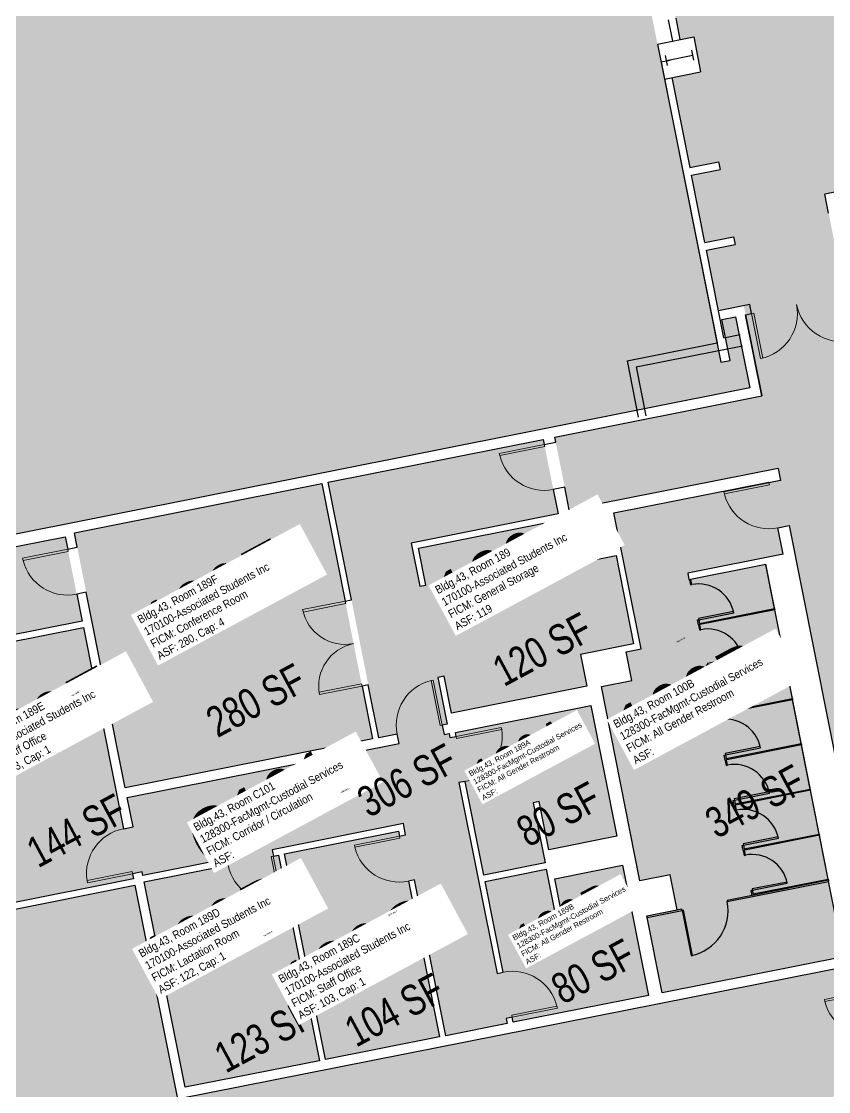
# Model space of a CAD drawing. Header units: inches. Extents: x 69213682 to 69221478, y 27658977 to 27667505.
# Drawn here: x 69214913 to 69215546, y 27663984 to 27664823 of the extents above; entities that cross this region are included whole.
import ezdxf
from ezdxf.enums import TextEntityAlignment as Align

# ---------------------------------------------------------------- set-up
doc = ezdxf.new("R2010")
doc.units = ezdxf.units.IN
doc.header["$LTSCALE"] = 100
doc.header["$MEASUREMENT"] = 0
doc.layers.get('0').update_dxf_attribs({"linetype": 'CONTINUOUS'})
for name, color, linetype in [('A-COLS', 5, 'CONTINUOUS'), ('A-DOOR', 2, 'CONTINUOUS'), ('A-FLOR', 3, 'CONTINUOUS'), ('A-IDEN-RNUM', 7, 'CONTINUOUS'), ('A-IDEN-SNUM', 4, 'CONTINUOUS'), ('A-IDEN-VNUM', 4, 'CONTINUOUS'), ('A-WALL', 5, 'CONTINUOUS'), ('AREA-TEXT', 3, 'CONTINUOUS'), ('Rooms-Category-Color', 7, 'CONTINUOUS'), ('Rooms-College-Color', 7, 'CONTINUOUS'), ('Rooms-Department-Color', 7, 'CONTINUOUS'), ('Rooms-Division-Color', 7, 'CONTINUOUS'), ('Rooms-Information', 7, 'CONTINUOUS')]:
    doc.layers.add(name, color=color, linetype=linetype)
doc.styles.add('CP_AREA', font='arial.ttf', dxfattribs={"height": 15})
doc.styles.add('CP_ROOMSNUMBER', font='arial.ttf', dxfattribs={"height": 1})
doc.styles.add('CP_ROOMVNUMBER', font='arial.ttf', dxfattribs={"width": 0.85, "height": 0.075})

# ---------------------------------------------------------------- blocks, each defined once
blk = doc.blocks.new('Single-Flush - 36_ x 84_-1207-BACKGROUND Level 1 Parent View')
at = {"layer": 'A-DOOR', "lineweight": 20}
for p, q in [((16.25, 2.5), (16.25, 38.52)), ((18, 38.52), (16.25, 38.52)), ((18, 2.5), (18, 38.52)), ((18, 2.5), (16.25, 2.5))]:
    blk.add_line(p, q, dxfattribs=at)
at = {"layer": 'A-DOOR', "lineweight": 5}
blk.add_arc((18, 2.5), 36.07, 92.78116, 180, dxfattribs=at)
blk = doc.blocks.new('Single-Flush - 36_ x 84_-1211-BACKGROUND Level 1 Parent View')
at = {"layer": 'A-DOOR', "lineweight": 20}
for p, q in [((16.25, -2.5), (16.25, -38.52)), ((18, -2.5), (16.25, -2.5)), ((18, -2.5), (18, -38.52)), ((18, -38.52), (16.25, -38.52))]:
    blk.add_line(p, q, dxfattribs=at)
at = {"layer": 'A-DOOR', "lineweight": 5}
blk.add_arc((18, -2.5), 36.07, 180, 267.21884, dxfattribs=at)
blk = doc.blocks.new('Single-Flush - 36_ x 84_-1168-BACKGROUND Level 1 Parent View')
at = {"layer": 'A-DOOR', "lineweight": 20}
for p, q in [((16.25, 3.81), (16.25, 39.84)), ((18, 39.84), (16.25, 39.84)), ((18, 3.81), (18, 39.84)), ((18, 3.81), (16.25, 3.81))]:
    blk.add_line(p, q, dxfattribs=at)
at = {"layer": 'A-DOOR', "lineweight": 5}
blk.add_arc((18, 3.81), 36.07, 92.78116, 180, dxfattribs=at)
blk = doc.blocks.new('Single-Flush - 36_ x 84_-524-BACKGROUND Level 1 Parent View')
at = {"layer": 'A-DOOR', "lineweight": 20}
for p, q in [((16.25, -3.81), (16.25, -39.84)), ((18, -3.81), (16.25, -3.81)), ((18, -3.81), (18, -39.84)), ((18, -39.84), (16.25, -39.84))]:
    blk.add_line(p, q, dxfattribs=at)
at = {"layer": 'A-DOOR', "lineweight": 5}
blk.add_arc((18, -3.81), 36.07, 180, 267.21884, dxfattribs=at)
blk = doc.blocks.new('Double-Flush6 - 68_ x 80_-1210-BACKGROUND Level 1 Parent View')
at = {"layer": 'A-DOOR', "lineweight": 20}
for p, q in [((-34, 36.5), (-32, 36.5)), ((-34, 2.5), (-34, 36.5)), ((-32, 2.5), (-32, 36.5)), ((32, 2.5), (32, 36.44)), ((34, 2.5), (34, 36.5)), ((-34, 2.5), (-32, 2.5)), ((34, 2.5), (32, 2.5))]:
    blk.add_line(p, q, dxfattribs=at)
at = {"layer": 'A-DOOR', "lineweight": 5}
for centre, start, end in [((-34, 2.5), 0, 90), ((34, 2.5), 90, 180)]:
    blk.add_arc(centre, 34, start, end, dxfattribs=at)
blk = doc.blocks.new('Double-Flush - 72_ x 84_-1067-BACKGROUND Level 1 Parent View')
at = {"layer": 'A-DOOR', "lineweight": 20}
for p, q in [((-36, 39.63), (-34.25, 39.63)), ((-36, 3.63), (-36, 39.63)), ((-34.25, 3.63), (-34.25, 39.63)), ((34.25, 3.63), (34.25, 39.58)), ((36, 3.63), (36, 39.63)), ((-36, 3.63), (-34.25, 3.63)), ((36, 3.63), (34.25, 3.63))]:
    blk.add_line(p, q, dxfattribs=at)
at = {"layer": 'A-DOOR', "lineweight": 5}
for centre, start, end in [((-36, 3.63), 0, 90), ((36, 3.63), 90, 180)]:
    blk.add_arc(centre, 36, start, end, dxfattribs=at)
blk = doc.blocks.new('COL1')
for p, q in [((-0.5, 0.5), (0.5, 0.5)), ((0, 0.5), (0, -0.5)), ((-0.5, -0.5), (0.5, -0.5))]:
    blk.add_line(p, q)

msp = doc.modelspace()

# ---------------------------------------------------------------- hatches: boundary and pattern name
at = {"layer": 'Rooms-Category-Color', "true_color": 0xadadad}
for points in [[(69215257.78, 27665725.39), (69215235.23, 27665720.89), (69215249.52, 27665649.3), (69215272.08, 27665653.8), (69215273.25, 27665647.92), (69215250.69, 27665643.42), (69215261.27, 27665590.46), (69215283.82, 27665594.97), (69215285, 27665589.08), (69215262.44, 27665584.58), (69215276.73, 27665512.99), (69215299.29, 27665517.49), (69215304.77, 27665490.04), (69215293.98, 27665487.88), (69215335.48, 27665279.98), (69215346.27, 27665282.14), (69215351.75, 27665254.68), (69215340.97, 27665252.53), (69215382.47, 27665044.63), (69215393.26, 27665046.78), (69215398.74, 27665019.32), (69215387.95, 27665017.17), (69215429.45, 27664809.27), (69215440.24, 27664811.43), (69215445.72, 27664783.97), (69215423.17, 27664779.46), (69215437.26, 27664708.86), (69215459.82, 27664713.36), (69215460.99, 27664707.48), (69215438.44, 27664702.97), (69215449.01, 27664650.02), (69215471.56, 27664654.52), (69215472.74, 27664648.64), (69215450.18, 27664644.14), (69215459.68, 27664596.57), (69215479.58, 27664600.55), (69215493.56, 27664529.92), (69215331.29, 27664497.52), (69215342.67, 27664440.53), (69215506.37, 27664472.94), (69215646.39, 27663765.61), (69215724.12, 27663781.13), (69215567.09, 27664567.73), (69215543.08, 27664687.98), (69215734.64, 27664726.22), (69215633.49, 27665232.88), (69215490.48, 27665500.92), (69215485.33, 27665499.89), (69215328.88, 27666283.61), (69215238.66, 27666265.6), (69215182.28, 27666548.03), (69215096.96, 27666531)], [(69214996.03, 27664215), (69215000.65, 27664191.88), (69214993.16, 27664190.45), (69215000.22, 27664155.08), (69215007.7, 27664156.58), (69215008.28, 27664153.63), (69215074.35, 27664166.82), (69215075.33, 27664161.92), (69215110.64, 27664168.97), (69215109.66, 27664173.87), (69215212.63, 27664194.43), (69215214.39, 27664185.6), (69215209.48, 27664184.62), (69215216.54, 27664149.25), (69215221.44, 27664150.3), (69215245.83, 27664028.12), (69215293.88, 27664037.71), (69215293.11, 27664041.56), (69215298.01, 27664042.54), (69215290.96, 27664077.84), (69215286.06, 27664076.87), (69215256.17, 27664226.58), (69215261.09, 27664227.49), (69215254.03, 27664262.86), (69215249.13, 27664261.88), (69215248.51, 27664264.99), (69215244.57, 27664264.21), (69215243.06, 27664271.77), (69215247, 27664272.55), (69215239.73, 27664308.95), (69215244.63, 27664309.93), (69215230.34, 27664381.52), (69215225.44, 27664380.54), (69215218.71, 27664414.26), (69215334.01, 27664437.28), (69215322.34, 27664495.74), (69215153.64, 27664462.06), (69215193.29, 27664261.83), (69215207.77, 27664264.7), (69215209.26, 27664257.22), (69214996.1, 27664214.67)], [(69215377.75, 27664438.17), (69215399.05, 27664331.5), (69215387.28, 27664329.15), (69215391.75, 27664306.59), (69215367.95, 27664301.88), (69215398.35, 27664149.61), (69215421.89, 27664154.31), (69215427.38, 27664126.85), (69215403.54, 27664122.14), (69215415.51, 27664061.72), (69215557.74, 27664089.89), (69215496.84, 27664397.4), (69215436.55, 27664385.84), (69215435.58, 27664390.75), (69215510.39, 27664405.68), (69215506.29, 27664426.41), (69215515.23, 27664428.18), (69215508.24, 27664463.5)], [(69214947.46, 27664419.37), (69214960.67, 27664353.17), (69214898.89, 27664340.84), (69214899.87, 27664335.94), (69214864.57, 27664328.89), (69214863.59, 27664333.79), (69214685.11, 27664298.16), (69214687.46, 27664286.4), (69214625.19, 27664273.96), (69214252.17, 27664199.5), (69214249.04, 27664215.19), (69214191.55, 27664203.71), (69214172.56, 27664298.83), (69214183.35, 27664300.99), (69214222.57, 27664308.82), (69214228.84, 27664277.44), (69214236.32, 27664278.93), (69214232.4, 27664298.54), (69214330.09, 27664318.05), (69214340, 27664299.63)], [(69215253.41, 27664265.96), (69215359.48, 27664286.97), (69215379.91, 27664184.61), (69215326.74, 27664174), (69215319.2, 27664211.75), (69215314.3, 27664210.77), (69215323.72, 27664163.58), (69215275.76, 27664154)], [(69215009.26, 27664148.73), (69215041.42, 27663987.64), (69215146.75, 27664008.5), (69215114.56, 27664169.75)], [(69215276.74, 27664149.1), (69215324.7, 27664158.68), (69215334.07, 27664111.73), (69215338.98, 27664112.71), (69215331.29, 27664151.2), (69215384.46, 27664161.81), (69215404.86, 27664059.61), (69215298.8, 27664038.61)]]:
    msp.add_hatch(color=253, dxfattribs=at).paths.add_polyline_path(points)
at = {"layer": 'Rooms-Category-Color', "true_color": 0xffe090}
msp.add_hatch(color=41, dxfattribs=at).paths.add_polyline_path([(69214230.83, 27664306.39), (69214334.33, 27664327.05), (69214344.24, 27664308.63), (69215484.16, 27664536.2), (69215473.05, 27664591.85), (69215462.32, 27664589.71), (69215468.73, 27664557.59), (69215461.62, 27664556.17), (69215414.64, 27664791.53), (69215173.84, 27665997.73)])
at = {"layer": 'Rooms-Category-Color', "true_color": 0xfa9ba3}
for points in [[(69214954.64, 27664422.33), (69214994.54, 27664222.47), (69215188.38, 27664260.86), (69215148.74, 27664461.08)], [(69214860.64, 27664328.11), (69214899.99, 27664131), (69215001, 27664151.16), (69214961.65, 27664348.27)], [(69215119.46, 27664170.73), (69215151.65, 27664009.47), (69215240.92, 27664027.15), (69215208.7, 27664188.54)]]:
    msp.add_hatch(color=241, dxfattribs=at).paths.add_polyline_path(points)
at = {"layer": 'Rooms-Category-Color', "true_color": 0xe3c5e1}
for points in [[(69215224.59, 27664410.33), (69215330.5, 27664431.48), (69215337.54, 27664396.22), (69215379.36, 27664404.57), (69215393.17, 27664335.42), (69215351.46, 27664327.1), (69215356.42, 27664302.29), (69215250.38, 27664281.12)], [(69214484.46, 27664240.77), (69214602.32, 27663650.42), (69215243.45, 27663778.41), (69215216.64, 27663913.78), (69215592.92, 27663988.9), (69215573.83, 27664085.3), (69215035.43, 27663978.69), (69215001.98, 27664146.26), (69214896.07, 27664125.11), (69214855.74, 27664327.13), (69214690.99, 27664294.24), (69214693.34, 27664282.47)]]:
    msp.add_hatch(color=254, dxfattribs=at).paths.add_polyline_path(points)
at = {"layer": 'Rooms-College-Color', "true_color": 0xadadad}
for points in [[(69215257.78, 27665725.39), (69215235.23, 27665720.89), (69215249.52, 27665649.3), (69215272.08, 27665653.8), (69215273.25, 27665647.92), (69215250.69, 27665643.42), (69215261.27, 27665590.46), (69215283.82, 27665594.97), (69215285, 27665589.08), (69215262.44, 27665584.58), (69215276.73, 27665512.99), (69215299.29, 27665517.49), (69215304.77, 27665490.04), (69215293.98, 27665487.88), (69215335.48, 27665279.98), (69215346.27, 27665282.14), (69215351.75, 27665254.68), (69215340.97, 27665252.53), (69215382.47, 27665044.63), (69215393.26, 27665046.78), (69215398.74, 27665019.32), (69215387.95, 27665017.17), (69215429.45, 27664809.27), (69215440.24, 27664811.43), (69215445.72, 27664783.97), (69215423.17, 27664779.46), (69215437.26, 27664708.86), (69215459.82, 27664713.36), (69215460.99, 27664707.48), (69215438.44, 27664702.97), (69215449.01, 27664650.02), (69215471.56, 27664654.52), (69215472.74, 27664648.64), (69215450.18, 27664644.14), (69215459.68, 27664596.57), (69215479.58, 27664600.55), (69215493.56, 27664529.92), (69215331.29, 27664497.52), (69215342.67, 27664440.53), (69215506.37, 27664472.94), (69215646.39, 27663765.61), (69215724.12, 27663781.13), (69215567.09, 27664567.73), (69215543.08, 27664687.98), (69215734.64, 27664726.22), (69215633.49, 27665232.88), (69215490.48, 27665500.92), (69215485.33, 27665499.89), (69215328.88, 27666283.61), (69215238.66, 27666265.6), (69215182.28, 27666548.03), (69215096.96, 27666531)], [(69214230.83, 27664306.39), (69214334.33, 27664327.05), (69214344.24, 27664308.63), (69215484.16, 27664536.2), (69215473.05, 27664591.85), (69215462.32, 27664589.71), (69215468.73, 27664557.59), (69215461.62, 27664556.17), (69215414.64, 27664791.53), (69215173.84, 27665997.73)], [(69214996.03, 27664215), (69215000.65, 27664191.88), (69214993.16, 27664190.45), (69215000.22, 27664155.08), (69215007.7, 27664156.58), (69215008.28, 27664153.63), (69215074.35, 27664166.82), (69215075.33, 27664161.92), (69215110.64, 27664168.97), (69215109.66, 27664173.87), (69215212.63, 27664194.43), (69215214.39, 27664185.6), (69215209.48, 27664184.62), (69215216.54, 27664149.25), (69215221.44, 27664150.3), (69215245.83, 27664028.12), (69215293.88, 27664037.71), (69215293.11, 27664041.56), (69215298.01, 27664042.54), (69215290.96, 27664077.84), (69215286.06, 27664076.87), (69215256.17, 27664226.58), (69215261.09, 27664227.49), (69215254.03, 27664262.86), (69215249.13, 27664261.88), (69215248.51, 27664264.99), (69215244.57, 27664264.21), (69215243.06, 27664271.77), (69215247, 27664272.55), (69215239.73, 27664308.95), (69215244.63, 27664309.93), (69215230.34, 27664381.52), (69215225.44, 27664380.54), (69215218.71, 27664414.26), (69215334.01, 27664437.28), (69215322.34, 27664495.74), (69215153.64, 27664462.06), (69215193.29, 27664261.83), (69215207.77, 27664264.7), (69215209.26, 27664257.22), (69214996.1, 27664214.67)], [(69214954.64, 27664422.33), (69214994.54, 27664222.47), (69215188.38, 27664260.86), (69215148.74, 27664461.08)], [(69215377.75, 27664438.17), (69215399.05, 27664331.5), (69215387.28, 27664329.15), (69215391.75, 27664306.59), (69215367.95, 27664301.88), (69215398.35, 27664149.61), (69215421.89, 27664154.31), (69215427.38, 27664126.85), (69215403.54, 27664122.14), (69215415.51, 27664061.72), (69215557.74, 27664089.89), (69215496.84, 27664397.4), (69215436.55, 27664385.84), (69215435.58, 27664390.75), (69215510.39, 27664405.68), (69215506.29, 27664426.41), (69215515.23, 27664428.18), (69215508.24, 27664463.5)], [(69215224.59, 27664410.33), (69215330.5, 27664431.48), (69215337.54, 27664396.22), (69215379.36, 27664404.57), (69215393.17, 27664335.42), (69215351.46, 27664327.1), (69215356.42, 27664302.29), (69215250.38, 27664281.12)], [(69214947.46, 27664419.37), (69214960.67, 27664353.17), (69214898.89, 27664340.84), (69214899.87, 27664335.94), (69214864.57, 27664328.89), (69214863.59, 27664333.79), (69214685.11, 27664298.16), (69214687.46, 27664286.4), (69214625.19, 27664273.96), (69214252.17, 27664199.5), (69214249.04, 27664215.19), (69214191.55, 27664203.71), (69214172.56, 27664298.83), (69214183.35, 27664300.99), (69214222.57, 27664308.82), (69214228.84, 27664277.44), (69214236.32, 27664278.93), (69214232.4, 27664298.54), (69214330.09, 27664318.05), (69214340, 27664299.63)], [(69214860.64, 27664328.11), (69214899.99, 27664131), (69215001, 27664151.16), (69214961.65, 27664348.27)], [(69214484.46, 27664240.77), (69214602.32, 27663650.42), (69215243.45, 27663778.41), (69215216.64, 27663913.78), (69215592.92, 27663988.9), (69215573.83, 27664085.3), (69215035.43, 27663978.69), (69215001.98, 27664146.26), (69214896.07, 27664125.11), (69214855.74, 27664327.13), (69214690.99, 27664294.24), (69214693.34, 27664282.47)], [(69215253.41, 27664265.96), (69215359.48, 27664286.97), (69215379.91, 27664184.61), (69215326.74, 27664174), (69215319.2, 27664211.75), (69215314.3, 27664210.77), (69215323.72, 27664163.58), (69215275.76, 27664154)], [(69215119.46, 27664170.73), (69215151.65, 27664009.47), (69215240.92, 27664027.15), (69215208.7, 27664188.54)], [(69215009.26, 27664148.73), (69215041.42, 27663987.64), (69215146.75, 27664008.5), (69215114.56, 27664169.75)], [(69215276.74, 27664149.1), (69215324.7, 27664158.68), (69215334.07, 27664111.73), (69215338.98, 27664112.71), (69215331.29, 27664151.2), (69215384.46, 27664161.81), (69215404.86, 27664059.61), (69215298.8, 27664038.61)]]:
    msp.add_hatch(color=253, dxfattribs=at).paths.add_polyline_path(points)
at = {"layer": 'Rooms-Department-Color', "true_color": 0xacacac}
for points in [[(69215257.78, 27665725.39), (69215235.23, 27665720.89), (69215249.52, 27665649.3), (69215272.08, 27665653.8), (69215273.25, 27665647.92), (69215250.69, 27665643.42), (69215261.27, 27665590.46), (69215283.82, 27665594.97), (69215285, 27665589.08), (69215262.44, 27665584.58), (69215276.73, 27665512.99), (69215299.29, 27665517.49), (69215304.77, 27665490.04), (69215293.98, 27665487.88), (69215335.48, 27665279.98), (69215346.27, 27665282.14), (69215351.75, 27665254.68), (69215340.97, 27665252.53), (69215382.47, 27665044.63), (69215393.26, 27665046.78), (69215398.74, 27665019.32), (69215387.95, 27665017.17), (69215429.45, 27664809.27), (69215440.24, 27664811.43), (69215445.72, 27664783.97), (69215423.17, 27664779.46), (69215437.26, 27664708.86), (69215459.82, 27664713.36), (69215460.99, 27664707.48), (69215438.44, 27664702.97), (69215449.01, 27664650.02), (69215471.56, 27664654.52), (69215472.74, 27664648.64), (69215450.18, 27664644.14), (69215459.68, 27664596.57), (69215479.58, 27664600.55), (69215493.56, 27664529.92), (69215331.29, 27664497.52), (69215342.67, 27664440.53), (69215506.37, 27664472.94), (69215646.39, 27663765.61), (69215724.12, 27663781.13), (69215567.09, 27664567.73), (69215543.08, 27664687.98), (69215734.64, 27664726.22), (69215633.49, 27665232.88), (69215490.48, 27665500.92), (69215485.33, 27665499.89), (69215328.88, 27666283.61), (69215238.66, 27666265.6), (69215182.28, 27666548.03), (69215096.96, 27666531)], [(69214996.03, 27664215), (69215000.65, 27664191.88), (69214993.16, 27664190.45), (69215000.22, 27664155.08), (69215007.7, 27664156.58), (69215008.28, 27664153.63), (69215074.35, 27664166.82), (69215075.33, 27664161.92), (69215110.64, 27664168.97), (69215109.66, 27664173.87), (69215212.63, 27664194.43), (69215214.39, 27664185.6), (69215209.48, 27664184.62), (69215216.54, 27664149.25), (69215221.44, 27664150.3), (69215245.83, 27664028.12), (69215293.88, 27664037.71), (69215293.11, 27664041.56), (69215298.01, 27664042.54), (69215290.96, 27664077.84), (69215286.06, 27664076.87), (69215256.17, 27664226.58), (69215261.09, 27664227.49), (69215254.03, 27664262.86), (69215249.13, 27664261.88), (69215248.51, 27664264.99), (69215244.57, 27664264.21), (69215243.06, 27664271.77), (69215247, 27664272.55), (69215239.73, 27664308.95), (69215244.63, 27664309.93), (69215230.34, 27664381.52), (69215225.44, 27664380.54), (69215218.71, 27664414.26), (69215334.01, 27664437.28), (69215322.34, 27664495.74), (69215153.64, 27664462.06), (69215193.29, 27664261.83), (69215207.77, 27664264.7), (69215209.26, 27664257.22), (69214996.1, 27664214.67)], [(69215377.75, 27664438.17), (69215399.05, 27664331.5), (69215387.28, 27664329.15), (69215391.75, 27664306.59), (69215367.95, 27664301.88), (69215398.35, 27664149.61), (69215421.89, 27664154.31), (69215427.38, 27664126.85), (69215403.54, 27664122.14), (69215415.51, 27664061.72), (69215557.74, 27664089.89), (69215496.84, 27664397.4), (69215436.55, 27664385.84), (69215435.58, 27664390.75), (69215510.39, 27664405.68), (69215506.29, 27664426.41), (69215515.23, 27664428.18), (69215508.24, 27664463.5)], [(69214947.46, 27664419.37), (69214960.67, 27664353.17), (69214898.89, 27664340.84), (69214899.87, 27664335.94), (69214864.57, 27664328.89), (69214863.59, 27664333.79), (69214685.11, 27664298.16), (69214687.46, 27664286.4), (69214625.19, 27664273.96), (69214252.17, 27664199.5), (69214249.04, 27664215.19), (69214191.55, 27664203.71), (69214172.56, 27664298.83), (69214183.35, 27664300.99), (69214222.57, 27664308.82), (69214228.84, 27664277.44), (69214236.32, 27664278.93), (69214232.4, 27664298.54), (69214330.09, 27664318.05), (69214340, 27664299.63)], [(69215253.41, 27664265.96), (69215359.48, 27664286.97), (69215379.91, 27664184.61), (69215326.74, 27664174), (69215319.2, 27664211.75), (69215314.3, 27664210.77), (69215323.72, 27664163.58), (69215275.76, 27664154)], [(69215009.26, 27664148.73), (69215041.42, 27663987.64), (69215146.75, 27664008.5), (69215114.56, 27664169.75)], [(69215276.74, 27664149.1), (69215324.7, 27664158.68), (69215334.07, 27664111.73), (69215338.98, 27664112.71), (69215331.29, 27664151.2), (69215384.46, 27664161.81), (69215404.86, 27664059.61), (69215298.8, 27664038.61)]]:
    msp.add_hatch(color=253, dxfattribs=at).paths.add_polyline_path(points)
at = {"layer": 'Rooms-Department-Color', "true_color": 0x604aed}
for points in [[(69214230.83, 27664306.39), (69214334.33, 27664327.05), (69214344.24, 27664308.63), (69215484.16, 27664536.2), (69215473.05, 27664591.85), (69215462.32, 27664589.71), (69215468.73, 27664557.59), (69215461.62, 27664556.17), (69215414.64, 27664791.53), (69215173.84, 27665997.73)], [(69214954.64, 27664422.33), (69214994.54, 27664222.47), (69215188.38, 27664260.86), (69215148.74, 27664461.08)], [(69215224.59, 27664410.33), (69215330.5, 27664431.48), (69215337.54, 27664396.22), (69215379.36, 27664404.57), (69215393.17, 27664335.42), (69215351.46, 27664327.1), (69215356.42, 27664302.29), (69215250.38, 27664281.12)], [(69214860.64, 27664328.11), (69214899.99, 27664131), (69215001, 27664151.16), (69214961.65, 27664348.27)], [(69214484.46, 27664240.77), (69214602.32, 27663650.42), (69215243.45, 27663778.41), (69215216.64, 27663913.78), (69215592.92, 27663988.9), (69215573.83, 27664085.3), (69215035.43, 27663978.69), (69215001.98, 27664146.26), (69214896.07, 27664125.11), (69214855.74, 27664327.13), (69214690.99, 27664294.24), (69214693.34, 27664282.47)], [(69215119.46, 27664170.73), (69215151.65, 27664009.47), (69215240.92, 27664027.15), (69215208.7, 27664188.54)]]:
    msp.add_hatch(color=173, dxfattribs=at).paths.add_polyline_path(points)
at = {"layer": 'Rooms-Division-Color', "true_color": 0xadadad}
for points in [[(69215257.78, 27665725.39), (69215235.23, 27665720.89), (69215249.52, 27665649.3), (69215272.08, 27665653.8), (69215273.25, 27665647.92), (69215250.69, 27665643.42), (69215261.27, 27665590.46), (69215283.82, 27665594.97), (69215285, 27665589.08), (69215262.44, 27665584.58), (69215276.73, 27665512.99), (69215299.29, 27665517.49), (69215304.77, 27665490.04), (69215293.98, 27665487.88), (69215335.48, 27665279.98), (69215346.27, 27665282.14), (69215351.75, 27665254.68), (69215340.97, 27665252.53), (69215382.47, 27665044.63), (69215393.26, 27665046.78), (69215398.74, 27665019.32), (69215387.95, 27665017.17), (69215429.45, 27664809.27), (69215440.24, 27664811.43), (69215445.72, 27664783.97), (69215423.17, 27664779.46), (69215437.26, 27664708.86), (69215459.82, 27664713.36), (69215460.99, 27664707.48), (69215438.44, 27664702.97), (69215449.01, 27664650.02), (69215471.56, 27664654.52), (69215472.74, 27664648.64), (69215450.18, 27664644.14), (69215459.68, 27664596.57), (69215479.58, 27664600.55), (69215493.56, 27664529.92), (69215331.29, 27664497.52), (69215342.67, 27664440.53), (69215506.37, 27664472.94), (69215646.39, 27663765.61), (69215724.12, 27663781.13), (69215567.09, 27664567.73), (69215543.08, 27664687.98), (69215734.64, 27664726.22), (69215633.49, 27665232.88), (69215490.48, 27665500.92), (69215485.33, 27665499.89), (69215328.88, 27666283.61), (69215238.66, 27666265.6), (69215182.28, 27666548.03), (69215096.96, 27666531)], [(69214996.03, 27664215), (69215000.65, 27664191.88), (69214993.16, 27664190.45), (69215000.22, 27664155.08), (69215007.7, 27664156.58), (69215008.28, 27664153.63), (69215074.35, 27664166.82), (69215075.33, 27664161.92), (69215110.64, 27664168.97), (69215109.66, 27664173.87), (69215212.63, 27664194.43), (69215214.39, 27664185.6), (69215209.48, 27664184.62), (69215216.54, 27664149.25), (69215221.44, 27664150.3), (69215245.83, 27664028.12), (69215293.88, 27664037.71), (69215293.11, 27664041.56), (69215298.01, 27664042.54), (69215290.96, 27664077.84), (69215286.06, 27664076.87), (69215256.17, 27664226.58), (69215261.09, 27664227.49), (69215254.03, 27664262.86), (69215249.13, 27664261.88), (69215248.51, 27664264.99), (69215244.57, 27664264.21), (69215243.06, 27664271.77), (69215247, 27664272.55), (69215239.73, 27664308.95), (69215244.63, 27664309.93), (69215230.34, 27664381.52), (69215225.44, 27664380.54), (69215218.71, 27664414.26), (69215334.01, 27664437.28), (69215322.34, 27664495.74), (69215153.64, 27664462.06), (69215193.29, 27664261.83), (69215207.77, 27664264.7), (69215209.26, 27664257.22), (69214996.1, 27664214.67)], [(69215377.75, 27664438.17), (69215399.05, 27664331.5), (69215387.28, 27664329.15), (69215391.75, 27664306.59), (69215367.95, 27664301.88), (69215398.35, 27664149.61), (69215421.89, 27664154.31), (69215427.38, 27664126.85), (69215403.54, 27664122.14), (69215415.51, 27664061.72), (69215557.74, 27664089.89), (69215496.84, 27664397.4), (69215436.55, 27664385.84), (69215435.58, 27664390.75), (69215510.39, 27664405.68), (69215506.29, 27664426.41), (69215515.23, 27664428.18), (69215508.24, 27664463.5)], [(69214947.46, 27664419.37), (69214960.67, 27664353.17), (69214898.89, 27664340.84), (69214899.87, 27664335.94), (69214864.57, 27664328.89), (69214863.59, 27664333.79), (69214685.11, 27664298.16), (69214687.46, 27664286.4), (69214625.19, 27664273.96), (69214252.17, 27664199.5), (69214249.04, 27664215.19), (69214191.55, 27664203.71), (69214172.56, 27664298.83), (69214183.35, 27664300.99), (69214222.57, 27664308.82), (69214228.84, 27664277.44), (69214236.32, 27664278.93), (69214232.4, 27664298.54), (69214330.09, 27664318.05), (69214340, 27664299.63)], [(69215253.41, 27664265.96), (69215359.48, 27664286.97), (69215379.91, 27664184.61), (69215326.74, 27664174), (69215319.2, 27664211.75), (69215314.3, 27664210.77), (69215323.72, 27664163.58), (69215275.76, 27664154)], [(69215009.26, 27664148.73), (69215041.42, 27663987.64), (69215146.75, 27664008.5), (69215114.56, 27664169.75)], [(69215276.74, 27664149.1), (69215324.7, 27664158.68), (69215334.07, 27664111.73), (69215338.98, 27664112.71), (69215331.29, 27664151.2), (69215384.46, 27664161.81), (69215404.86, 27664059.61), (69215298.8, 27664038.61)]]:
    msp.add_hatch(color=253, dxfattribs=at).paths.add_polyline_path(points)
at = {"layer": 'Rooms-Division-Color', "true_color": 0x604aed}
for points in [[(69214230.83, 27664306.39), (69214334.33, 27664327.05), (69214344.24, 27664308.63), (69215484.16, 27664536.2), (69215473.05, 27664591.85), (69215462.32, 27664589.71), (69215468.73, 27664557.59), (69215461.62, 27664556.17), (69215414.64, 27664791.53), (69215173.84, 27665997.73)], [(69214954.64, 27664422.33), (69214994.54, 27664222.47), (69215188.38, 27664260.86), (69215148.74, 27664461.08)], [(69215224.59, 27664410.33), (69215330.5, 27664431.48), (69215337.54, 27664396.22), (69215379.36, 27664404.57), (69215393.17, 27664335.42), (69215351.46, 27664327.1), (69215356.42, 27664302.29), (69215250.38, 27664281.12)], [(69214860.64, 27664328.11), (69214899.99, 27664131), (69215001, 27664151.16), (69214961.65, 27664348.27)], [(69214484.46, 27664240.77), (69214602.32, 27663650.42), (69215243.45, 27663778.41), (69215216.64, 27663913.78), (69215592.92, 27663988.9), (69215573.83, 27664085.3), (69215035.43, 27663978.69), (69215001.98, 27664146.26), (69214896.07, 27664125.11), (69214855.74, 27664327.13), (69214690.99, 27664294.24), (69214693.34, 27664282.47)], [(69215119.46, 27664170.73), (69215151.65, 27664009.47), (69215240.92, 27664027.15), (69215208.7, 27664188.54)]]:
    msp.add_hatch(color=173, dxfattribs=at).paths.add_polyline_path(points)

# ---------------------------------------------------------------- linework, layer by layer
at = {"layer": 'A-FLOR'}
for p, q in [((69215503.64, 27664363.07), (69215496.84, 27664397.4)), ((69215437, 27664385.55), (69215437.98, 27664385.75)), ((69215437, 27664385.55), (69215437.78, 27664381.63)), ((69215438.76, 27664381.82), (69215437.98, 27664385.75)), ((69215437.78, 27664381.63), (69215438.76, 27664381.82)), ((69215503.83, 27664362.09), (69215444, 27664350.24)), ((69215471.47, 27664360.78), (69215444.01, 27664355.34)), ((69215444.2, 27664354.36), (69215471.67, 27664359.8)), ((69215444.78, 27664351.41), (69215503.64, 27664363.07)), ((69215471.67, 27664359.8), (69215471.47, 27664360.78)), ((69215503.64, 27664363.07), (69215503.83, 27664362.09)), ((69215503.83, 27664362.09), (69215503.64, 27664363.07)), ((69215510.63, 27664327.75), (69215503.83, 27664362.09)), ((69215443.22, 27664354.16), (69215444.2, 27664354.36)), ((69215444, 27664350.24), (69215443.22, 27664354.16)), ((69215444, 27664350.24), (69215444.98, 27664350.43)), ((69215444, 27664350.24), (69215444.77, 27664346.31)), ((69215444.01, 27664355.34), (69215444.2, 27664354.36)), ((69215444.2, 27664354.36), (69215444.78, 27664351.41)), ((69215445.75, 27664346.51), (69215444.98, 27664350.43)), ((69215444.77, 27664346.31), (69215445.75, 27664346.51)), ((69215510.83, 27664326.77), (69215450.99, 27664314.92)), ((69215478.47, 27664325.46), (69215451, 27664320.02)), ((69215451.19, 27664319.04), (69215478.66, 27664324.48)), ((69215451.78, 27664316.1), (69215510.63, 27664327.75)), ((69215478.66, 27664324.48), (69215478.47, 27664325.46)), ((69215510.63, 27664327.75), (69215510.83, 27664326.77)), ((69215510.83, 27664326.77), (69215510.63, 27664327.75)), ((69215517.63, 27664292.44), (69215510.83, 27664326.77)), ((69215450.21, 27664318.85), (69215451.19, 27664319.04)), ((69215450.99, 27664314.92), (69215450.21, 27664318.85)), ((69215451, 27664320.02), (69215451.19, 27664319.04)), ((69215451.19, 27664319.04), (69215451.78, 27664316.1)), ((69215450.99, 27664314.92), (69215451.97, 27664315.12)), ((69215450.99, 27664314.92), (69215451.77, 27664311)), ((69215451.77, 27664311), (69215452.75, 27664311.19)), ((69215452.75, 27664311.19), (69215451.97, 27664315.12)), ((69215517.82, 27664291.46), (69215457.98, 27664279.61)), ((69215458.77, 27664280.79), (69215517.63, 27664292.44)), ((69215517.63, 27664292.44), (69215517.82, 27664291.46)), ((69215517.82, 27664291.46), (69215517.63, 27664292.44)), ((69215524.62, 27664257.13), (69215517.82, 27664291.46)), ((69215457.21, 27664283.53), (69215458.19, 27664283.73)), ((69215457.98, 27664279.61), (69215457.21, 27664283.53)), ((69215485.46, 27664290.15), (69215457.99, 27664284.71)), ((69215457.99, 27664284.71), (69215458.19, 27664283.73)), ((69215458.19, 27664283.73), (69215485.65, 27664289.17)), ((69215458.19, 27664283.73), (69215458.77, 27664280.79)), ((69215485.65, 27664289.17), (69215485.46, 27664290.15)), ((69215457.98, 27664279.61), (69215458.96, 27664279.8)), ((69215457.98, 27664279.61), (69215458.76, 27664275.69)), ((69215458.76, 27664275.69), (69215459.74, 27664275.88)), ((69215459.74, 27664275.88), (69215458.96, 27664279.8)), ((69215465.76, 27664245.47), (69215524.62, 27664257.13)), ((69215524.62, 27664257.13), (69215524.81, 27664256.14)), ((69215524.81, 27664256.14), (69215524.62, 27664257.13)), ((69215524.81, 27664256.14), (69215464.98, 27664244.3)), ((69215492.45, 27664254.83), (69215464.98, 27664249.39)), ((69215464.98, 27664249.39), (69215465.18, 27664248.41)), ((69215465.18, 27664248.41), (69215492.65, 27664253.85)), ((69215492.65, 27664253.85), (69215492.45, 27664254.83)), ((69215531.66, 27664221.57), (69215524.86, 27664255.9)), ((69215464.2, 27664248.22), (69215465.18, 27664248.41)), ((69215464.98, 27664244.3), (69215464.2, 27664248.22)), ((69215465.02, 27664244.05), (69215466, 27664244.24)), ((69215465.02, 27664244.05), (69215465.8, 27664240.13)), ((69215465.18, 27664248.41), (69215465.76, 27664245.47)), ((69215465.8, 27664240.13), (69215466.78, 27664240.32)), ((69215466.78, 27664240.32), (69215466, 27664244.24)), ((69215531.85, 27664220.59), (69215472.02, 27664208.74)), ((69215499.49, 27664219.27), (69215472.03, 27664213.84)), ((69215472.22, 27664212.85), (69215499.69, 27664218.29)), ((69215472.8, 27664209.91), (69215531.66, 27664221.57)), ((69215499.69, 27664218.29), (69215499.49, 27664219.27)), ((69215531.66, 27664221.57), (69215531.85, 27664220.59)), ((69215531.85, 27664220.59), (69215531.66, 27664221.57)), ((69215538.65, 27664186.25), (69215531.85, 27664220.59)), ((69215471.24, 27664212.66), (69215472.22, 27664212.85)), ((69215472.02, 27664208.74), (69215471.24, 27664212.66)), ((69215472.02, 27664208.74), (69215473, 27664208.93)), ((69215472.02, 27664208.74), (69215472.79, 27664204.81)), ((69215472.03, 27664213.84), (69215472.22, 27664212.85)), ((69215472.22, 27664212.85), (69215472.8, 27664209.91)), ((69215473.77, 27664205.01), (69215473, 27664208.93)), ((69215472.79, 27664204.81), (69215473.77, 27664205.01)), ((69215538.85, 27664185.27), (69215479.01, 27664173.42)), ((69215506.49, 27664183.96), (69215479.02, 27664178.52)), ((69215479.21, 27664177.54), (69215506.68, 27664182.98)), ((69215479.8, 27664174.6), (69215538.65, 27664186.25)), ((69215506.68, 27664182.98), (69215506.49, 27664183.96)), ((69215538.65, 27664186.25), (69215538.85, 27664185.27)), ((69215538.85, 27664185.27), (69215538.65, 27664186.25)), ((69215545.65, 27664150.94), (69215538.85, 27664185.27)), ((69215478.23, 27664177.35), (69215479.21, 27664177.54)), ((69215479.01, 27664173.42), (69215478.23, 27664177.35)), ((69215479.01, 27664173.42), (69215479.99, 27664173.62)), ((69215479.01, 27664173.42), (69215479.79, 27664169.5)), ((69215479.02, 27664178.52), (69215479.21, 27664177.54)), ((69215479.21, 27664177.54), (69215479.8, 27664174.6)), ((69215480.77, 27664169.69), (69215479.99, 27664173.62)), ((69215479.79, 27664169.5), (69215480.77, 27664169.69)), ((69215545.84, 27664149.96), (69215466.38, 27664134.22)), ((69215466.58, 27664133.24), (69215546.03, 27664148.98)), ((69215545.84, 27664149.96), (69215486, 27664138.11)), ((69215513.48, 27664148.65), (69215486.01, 27664143.21)), ((69215486.79, 27664139.28), (69215545.65, 27664150.94)), ((69215513.67, 27664147.66), (69215513.48, 27664148.65)), ((69215545.65, 27664150.94), (69215545.84, 27664149.96)), ((69215545.84, 27664149.96), (69215545.65, 27664150.94)), ((69215545.84, 27664149.96), (69215546.03, 27664148.98)), ((69215485.23, 27664142.03), (69215486.21, 27664142.23)), ((69215486, 27664138.11), (69215485.23, 27664142.03)), ((69215486.01, 27664143.21), (69215486.21, 27664142.23)), ((69215486.21, 27664142.23), (69215513.67, 27664147.66)), ((69215486.21, 27664142.23), (69215486.79, 27664139.28)), ((69215466.38, 27664134.22), (69215466.58, 27664133.24)), ((69215431.07, 27664127.23), (69215403.6, 27664121.79)), ((69215403.8, 27664120.81), (69215431.26, 27664126.25)), ((69215431.26, 27664126.25), (69215431.07, 27664127.23)), ((69215432.24, 27664126.44), (69215431.26, 27664126.25)), ((69215431.26, 27664126.25), (69215438.26, 27664090.93)), ((69215439.24, 27664091.13), (69215432.24, 27664126.44)), ((69215403.6, 27664121.79), (69215403.8, 27664120.81)), ((69215438.26, 27664090.93), (69215439.24, 27664091.13))]:
    msp.add_line(p, q, dxfattribs=at)
for centre, radius, start, end in [((69215444.2, 27664354.36), 28, 11.20074, 101.20074), ((69215451.19, 27664319.04), 28, 11.20074, 101.20074), ((69215458.19, 27664283.73), 28, 11.20074, 101.20074), ((69215465.18, 27664248.41), 28, 11.20074, 101.20074), ((69215472.22, 27664212.85), 28, 11.20074, 101.20074), ((69215479.21, 27664177.54), 28, 11.20074, 101.20074), ((69215486.21, 27664142.23), 28, 11.20074, 101.20074), ((69215431.26, 27664126.25), 36, 281.20074, 11.20074)]:
    msp.add_arc(centre, radius, start, end, dxfattribs=at)
at = {"layer": 'A-WALL'}
for p, q in [((69215420.24, 27664824.77), (69215423.57, 27664808.1)), ((69215426.13, 27664825.94), (69215429.45, 27664809.27)), ((69215411.8, 27664805.75), (69215440.24, 27664811.43)), ((69215440.24, 27664811.43), (69215445.72, 27664783.97)), ((69215411.8, 27664805.75), (69215417.28, 27664778.29)), ((69215421.75, 27664792.95), (69215414.64, 27664791.53)), ((69215414.64, 27664791.53), (69215461.62, 27664556.17)), ((69215417.28, 27664778.29), (69215445.72, 27664783.97)), ((69215417.28, 27664778.29), (69215458.59, 27664571.37)), ((69215423.17, 27664779.46), (69215437.26, 27664708.86)), ((69215710.14, 27664721.33), (69215543.08, 27664687.98)), ((69215437.26, 27664708.86), (69215459.82, 27664713.36)), ((69215459.82, 27664713.36), (69215460.99, 27664707.48)), ((69215438.44, 27664702.97), (69215460.99, 27664707.48)), ((69215449.01, 27664650.02), (69215438.44, 27664702.97)), ((69215546.05, 27664673.15), (69215543.08, 27664687.98)), ((69215449.01, 27664650.02), (69215471.56, 27664654.52)), ((69215471.56, 27664654.52), (69215472.74, 27664648.64)), ((69215450.18, 27664644.14), (69215472.74, 27664648.64)), ((69215463.89, 27664575.49), (69215450.18, 27664644.14)), ((69215484.19, 27664601.47), (69215459.68, 27664596.57)), ((69215485.61, 27664594.36), (69215484.19, 27664601.47)), ((69215480.89, 27664593.42), (69215480.99, 27664593.43)), ((69215493.57, 27664529.92), (69215480.89, 27664593.42)), ((69215480.99, 27664593.43), (69215485.61, 27664594.36)), ((69215480.99, 27664593.43), (69215493.56, 27664529.92)), ((69215462.32, 27664589.71), (69215473.05, 27664591.85)), ((69215468.73, 27664557.59), (69215462.32, 27664589.71)), ((69215473.05, 27664591.85), (69215484.16, 27664536.2)), ((69215463.89, 27664575.49), (69215476.64, 27664578.03)), ((69215387.98, 27664557.28), (69215458.59, 27664571.37)), ((69215395.04, 27664552.57), (69215478.4, 27664569.21)), ((69215387.98, 27664557.28), (69215396.79, 27664513.15)), ((69215395.04, 27664552.57), (69215402.68, 27664514.32)), ((69215461.62, 27664556.17), (69215468.73, 27664557.59)), ((69215484.16, 27664536.2), (69214344.24, 27664308.63)), ((69215331.29, 27664497.52), (69215493.57, 27664529.92)), ((69215153.64, 27664462.06), (69215322.34, 27664495.74)), ((69215322.34, 27664495.74), (69215323.13, 27664491.81)), ((69215323.13, 27664491.81), (69215332.08, 27664493.6)), ((69215332.08, 27664493.6), (69215331.29, 27664497.52)), ((69215506.37, 27664472.94), (69215342.67, 27664440.53)), ((69215506.37, 27664472.94), (69215508.24, 27664463.5)), ((69214954.64, 27664422.33), (69215148.74, 27664461.08)), ((69215148.74, 27664461.08), (69215166.98, 27664368.92)), ((69215171.89, 27664369.89), (69215153.64, 27664462.06)), ((69215377.75, 27664438.17), (69215499.2, 27664462.22)), ((69215499.29, 27664461.72), (69215499.2, 27664462.22)), ((69215508.24, 27664463.5), (69215499.29, 27664461.72)), ((69215339.12, 27664458.3), (69215330.18, 27664456.51)), ((69215330.18, 27664456.51), (69215334.01, 27664437.28)), ((69215342.67, 27664440.53), (69215339.12, 27664458.3)), ((69215334.01, 27664437.28), (69215218.71, 27664414.26)), ((69215399.05, 27664331.5), (69215377.75, 27664438.17)), ((69215224.59, 27664410.33), (69215330.5, 27664431.48)), ((69215330.5, 27664431.48), (69215337.54, 27664396.22)), ((69215506.29, 27664426.41), (69215515.24, 27664428.18)), ((69215510.39, 27664405.68), (69215506.29, 27664426.41)), ((69215515.24, 27664428.18), (69215587.08, 27664065.38)), ((69214470.86, 27664324.22), (69214947.46, 27664419.37)), ((69214947.46, 27664419.37), (69214949.4, 27664409.63)), ((69214956.88, 27664411.12), (69214954.64, 27664422.33)), ((69214949.4, 27664409.63), (69214956.88, 27664411.12)), ((69215218.71, 27664414.26), (69215225.44, 27664380.54)), ((69215230.34, 27664381.52), (69215224.59, 27664410.33)), ((69215337.54, 27664396.22), (69215379.36, 27664404.57)), ((69215379.36, 27664404.57), (69215393.17, 27664335.42)), ((69215510.39, 27664405.68), (69215435.58, 27664390.75)), ((69215436.55, 27664385.84), (69215496.75, 27664397.86)), ((69215557.74, 27664089.89), (69215496.75, 27664397.86)), ((69215435.58, 27664390.75), (69215436.55, 27664385.84)), ((69214963.93, 27664375.82), (69214956.45, 27664374.33)), ((69214994.54, 27664222.47), (69214963.93, 27664375.82)), ((69215225.44, 27664380.54), (69215230.34, 27664381.52)), ((69214956.45, 27664374.33), (69214960.67, 27664353.17)), ((69215166.98, 27664368.92), (69215171.89, 27664369.89)), ((69214960.67, 27664353.17), (69214898.89, 27664340.84)), ((69214899.87, 27664335.94), (69214961.65, 27664348.27)), ((69214961.65, 27664348.27), (69214993.17, 27664190.39)), ((69215393.17, 27664335.42), (69215351.46, 27664327.1)), ((69215351.46, 27664327.1), (69215356.42, 27664302.29)), ((69215387.28, 27664329.15), (69215399.05, 27664331.5)), ((69215391.78, 27664306.6), (69215387.28, 27664329.15)), ((69215244.63, 27664309.93), (69215239.73, 27664308.95)), ((69215239.73, 27664308.95), (69215247.01, 27664272.47)), ((69215250.38, 27664281.12), (69215244.63, 27664309.93)), ((69215185.1, 27664303.19), (69215180.19, 27664302.22)), ((69215180.19, 27664302.22), (69215188.38, 27664260.86)), ((69215193.29, 27664261.83), (69215185.1, 27664303.19)), ((69215356.42, 27664302.29), (69215250.38, 27664281.12)), ((69215367.95, 27664301.88), (69215391.78, 27664306.6)), ((69215398.11, 27664149.57), (69215367.95, 27664301.88)), ((69215253.41, 27664265.96), (69215359.48, 27664286.97)), ((69215359.48, 27664286.97), (69215379.91, 27664184.61)), ((69215247.01, 27664272.47), (69215243.09, 27664271.69)), ((69215243.09, 27664271.69), (69215244.57, 27664264.21)), ((69215254.03, 27664262.86), (69215253.41, 27664265.96)), ((69215188.38, 27664260.86), (69214994.54, 27664222.47)), ((69214996.03, 27664215), (69215209.26, 27664257.22)), ((69215207.77, 27664264.7), (69215193.29, 27664261.83)), ((69215209.26, 27664257.22), (69215207.77, 27664264.7)), ((69215244.57, 27664264.21), (69215248.51, 27664264.99)), ((69215248.51, 27664264.99), (69215249.13, 27664261.88)), ((69215249.13, 27664261.88), (69215254.03, 27664262.86)), ((69215261.08, 27664227.56), (69215256.17, 27664226.58)), ((69215256.17, 27664226.58), (69215286.06, 27664076.87)), ((69215275.76, 27664154), (69215261.08, 27664227.56)), ((69215000.65, 27664191.88), (69214996.03, 27664215)), ((69215319.2, 27664211.75), (69215314.3, 27664210.77)), ((69215314.3, 27664210.77), (69215323.72, 27664163.58)), ((69215326.74, 27664174), (69215319.2, 27664211.75)), ((69214993.17, 27664190.39), (69215000.65, 27664191.88)), ((69215212.63, 27664194.43), (69215109.66, 27664173.87)), ((69215214.39, 27664185.6), (69215212.63, 27664194.43)), ((69215119.46, 27664170.73), (69215208.7, 27664188.54)), ((69215208.7, 27664188.54), (69215209.48, 27664184.62)), ((69215209.48, 27664184.62), (69215214.39, 27664185.6)), ((69215379.91, 27664184.61), (69215326.74, 27664174)), ((69215109.66, 27664173.87), (69215110.64, 27664168.97)), ((69215074.35, 27664166.82), (69215008.28, 27664153.63)), ((69215075.33, 27664161.92), (69215074.35, 27664166.82)), ((69215110.64, 27664168.97), (69215114.56, 27664169.75)), ((69215114.56, 27664169.75), (69215146.75, 27664008.5)), ((69215151.65, 27664009.47), (69215119.46, 27664170.73)), ((69215007.7, 27664156.58), (69215000.22, 27664155.08)), ((69215008.28, 27664153.63), (69215007.7, 27664156.58)), ((69215009.26, 27664148.73), (69215075.33, 27664161.92)), ((69215323.72, 27664163.58), (69215275.76, 27664154)), ((69215276.74, 27664149.1), (69215324.7, 27664158.68)), ((69215324.7, 27664158.68), (69215334.07, 27664111.73)), ((69215331.29, 27664151.2), (69215384.46, 27664161.81)), ((69215384.46, 27664161.81), (69215404.86, 27664059.61)), ((69215001, 27664151.16), (69214899.99, 27664131)), ((69215000.22, 27664155.08), (69215001, 27664151.16)), ((69215041.42, 27663987.64), (69215009.26, 27664148.73)), ((69215221.44, 27664150.3), (69215216.53, 27664149.32)), ((69215216.53, 27664149.32), (69215240.92, 27664027.15)), ((69215245.83, 27664028.12), (69215221.44, 27664150.3)), ((69215290.96, 27664077.84), (69215276.74, 27664149.1)), ((69215338.98, 27664112.71), (69215331.29, 27664151.2)), ((69215421.89, 27664154.31), (69215398.11, 27664149.57)), ((69215427.38, 27664126.85), (69215421.89, 27664154.31)), ((69214896.07, 27664125.11), (69215001.98, 27664146.26)), ((69215001.98, 27664146.26), (69215035.43, 27663978.69)), ((69215403.54, 27664122.14), (69215427.38, 27664126.85)), ((69215415.51, 27664061.72), (69215403.54, 27664122.14)), ((69215334.07, 27664111.73), (69215338.98, 27664112.71)), ((69215557.74, 27664089.89), (69215415.51, 27664061.72)), ((69215035.43, 27663978.69), (69215573.83, 27664085.3)), ((69215286.06, 27664076.87), (69215290.96, 27664077.84)), ((69215404.86, 27664059.61), (69215298.8, 27664038.61)), ((69215298.01, 27664042.54), (69215293.11, 27664041.56)), ((69215293.11, 27664041.56), (69215293.89, 27664037.64)), ((69215298.8, 27664038.61), (69215298.01, 27664042.54)), ((69215293.89, 27664037.64), (69215245.83, 27664028.12)), ((69215240.92, 27664027.15), (69215151.65, 27664009.47)), ((69215146.75, 27664008.5), (69215041.42, 27663987.64))]:
    msp.add_line(p, q, dxfattribs=at)

# ---------------------------------------------------------------- block references
at = {"layer": 'A-COLS', "xscale": 8.000000000930713, "yscale": 20.99999999886042, "zscale": 8.000000000930713, "rotation": 101.2896483564667}
msp.add_blockref('COL1', (69215429.25, 27664794.96), dxfattribs=at)
at = {"layer": 'A-DOOR'}
for name, p, rotation in [('Double-Flush - 72_ x 84_-1067-BACKGROUND Level 1 Parent View', (69215520.21, 27664604.96), 191.2896483564903), ('Single-Flush - 36_ x 84_-1168-BACKGROUND Level 1 Parent View', (69215330.39, 27664474.91), 101.2896483565631), ('Single-Flush - 36_ x 84_-1168-BACKGROUND Level 1 Parent View', (69215506.53, 27664444.81), 101.2007378596311), ('Single-Flush - 36_ x 84_-1168-BACKGROUND Level 1 Parent View', (69214956.66, 27664392.72), 101.2896483565631), ('Double-Flush6 - 68_ x 80_-1210-BACKGROUND Level 1 Parent View', (69215176.04, 27664336.05), 101.2007378596311), ('Single-Flush - 36_ x 84_-1168-BACKGROUND Level 1 Parent View', (69215226.17, 27664264.46), 11.20073785957278), ('Single-Flush - 36_ x 84_-1211-BACKGROUND Level 1 Parent View', (69215255.1, 27664244.72), 101.2896483565631), ('Single-Flush - 36_ x 84_-524-BACKGROUND Level 1 Parent View', (69215000.43, 27664173.48), 281.2896483565631), ('Single-Flush - 36_ x 84_-1207-BACKGROUND Level 1 Parent View', (69215215.46, 27664167.46), 101.2896483565631), ('Single-Flush - 36_ x 84_-1211-BACKGROUND Level 1 Parent View', (69215092.49, 27664167.9), 11.28964835649034), ('Single-Flush - 36_ x 84_-1207-BACKGROUND Level 1 Parent View', (69215292.04, 27664059.7), 281.2896483565631), ('Single-Flush - 36_ x 84_-1168-BACKGROUND Level 1 Parent View', (69215585.36, 27664046.69), 101.2007378596311)]:
    msp.add_blockref(name, p, dxfattribs=dict(at, rotation=rotation))

# ---------------------------------------------------------------- texts
at = {"layer": 'A-IDEN-RNUM', "style": 'CP_ROOMSNUMBER', "width": 0.85}
for s, p in [('0189-00', (69215316.79, 27664397.58)), ('0189-F0', (69215080.7, 27664382.2)), ('0100-B0', (69215427.17, 27664336.28)), ('0189-E0', (69214952.58, 27664294.23)), ('0189-A0', (69215349.95, 27664259.33)), ('C101-00', (69215163.8, 27664218.31)), ('0189-B0', (69215374.01, 27664140.03)), ('0189-C0', (69215201.07, 27664121.9)), ('0189-D0', (69215103.19, 27664105.77))]:
    msp.add_text(s, height=1, rotation=28.29, dxfattribs=at).set_placement(p)
at = {"layer": 'A-IDEN-SNUM', "style": 'CP_ROOMSNUMBER', "width": 0.85}
for s, p in [('0430018900', (69215316.79, 27664397.58)), ('04300189F0', (69215080.7, 27664382.2)), ('04300100B0', (69215427.17, 27664336.28)), ('04300189E0', (69214952.58, 27664294.23)), ('04300189A0', (69215349.95, 27664259.33)), ('0430C10100', (69215163.8, 27664218.31)), ('04300189B0', (69215374.01, 27664140.03)), ('04300189C0', (69215201.07, 27664121.9)), ('04300189D0', (69215103.19, 27664105.77))]:
    msp.add_text(s, height=1, rotation=28.29, dxfattribs=at).set_placement(p)
at = {"layer": 'A-IDEN-VNUM', "style": 'CP_ROOMVNUMBER', "width": 0.85}
for s, height, p in [('189F', 45, (69215067.17, 27664370.67)), ('189', 45, (69215283.69, 27664386.87)), ('100B', 45, (69215440.24, 27664290.75)), ('189E', 45, (69214930.81, 27664270.87)), ('189A', 30, (69215306.91, 27664246.34)), ('C101', 45, (69215104.6, 27664206.57)), ('189D', 45, (69215068.86, 27664109.25)), ('189B', 30, (69215340.08, 27664117.08)), ('189C', 45, (69215179.26, 27664089.63))]:
    msp.add_text(s, height=height, rotation=28.29, dxfattribs=at).set_placement(p, align=Align.MIDDLE)
at = {"layer": 'AREA-TEXT', "style": 'CP_AREA', "width": 0.75}
for s, p in [('120 SF', (69215321.5, 27664331.19)), ('280 SF', (69215096.83, 27664291.18)), ('306 SF', (69215215.37, 27664228.44)), ('349 SF', (69215488.16, 27664212.01)), ('80 SF', (69215334.11, 27664201.93)), ('144 SF', (69214956.14, 27664189.04)), ('80 SF', (69215361.3, 27664078.63)), ('104 SF', (69215205.51, 27664048.41)), ('123 SF', (69215103.32, 27664028.1))]:
    msp.add_text(s, height=24, rotation=28.29, dxfattribs=at).set_placement(p, align=Align.MIDDLE_CENTER)

# ---------------------------------------------------------------- next in the draw order: texts
at = {"layer": 'Rooms-Information', "attachment_point": 7, "rotation": 28.29, "style": 'CP_ROOMVNUMBER', "bg_fill": 3, "box_fill_scale": 1.5, "bg_fill_color": 256, "bg_fill_true_color": 13158600, "bg_fill_transparency": 0}
for s, insert, char_height, width in [('Bldg.43, Room 189^M^J170100-Associated Students Inc^M^JFICM: General Storage^M^JASF: 119', (69215255.06, 27664345.91), 6.4286, 144), ('Bldg.43, Room 189F^M^J170100-Associated Students Inc^M^JFICM: Conference Room^M^JASF: 280, Cap: 4', (69215022.5, 27664321.08), 6.4286, 144), ('Bldg.43, Room 189A^M^J128300-FacMgmt-Custodial Services^M^JFICM: All Gender Restroom^M^JASF: ', (69215275.53, 27664212.41), 4.2857, 96), ('Bldg.43, Room 189D^M^J170100-Associated Students Inc^M^JFICM: Lactation Room^M^JASF: 122, Cap: 1', (69215023.38, 27664059.22), 6.4286, 144), ('Bldg.43, Room 189B^M^J128300-FacMgmt-Custodial Services^M^JFICM: All Gender Restroom^M^JASF: ', (69215309.76, 27664083.73), 4.2857, 96)]:
    msp.add_mtext(s, dxfattribs=dict(at, insert=insert, char_height=char_height, width=width))

# ---------------------------------------------------------------- next in the draw order: texts
at = {"layer": 'Rooms-Information', "char_height": 6.4286, "width": 144, "attachment_point": 7, "rotation": 28.29, "style": 'CP_ROOMVNUMBER', "bg_fill": 3, "box_fill_scale": 1.5, "bg_fill_color": 256, "bg_fill_true_color": 13158600, "bg_fill_transparency": 0}
for s, insert in [('Bldg.43, Room 100B^M^J128300-FacMgmt-Custodial Services^M^JFICM: All Gender Restroom^M^JASF: ', (69215394.76, 27664240.73)), ('Bldg.43, Room 189E^M^J170100-Associated Students Inc^M^JFICM: Staff Office^M^JASF: 143, Cap: 1', (69214886.14, 27664221.27)), ('Bldg.43, Room C101^M^J128300-FacMgmt-Custodial Services^M^JFICM: Corridor / Circulation^M^JASF: ', (69215065.54, 27664159.99)), ('Bldg.43, Room 189C^M^J170100-Associated Students Inc^M^JFICM: Staff Office^M^JASF: 103, Cap: 1', (69215132.99, 27664039.17))]:
    msp.add_mtext(s, dxfattribs=dict(at, insert=insert))

doc.saveas('drawing.dxf')
